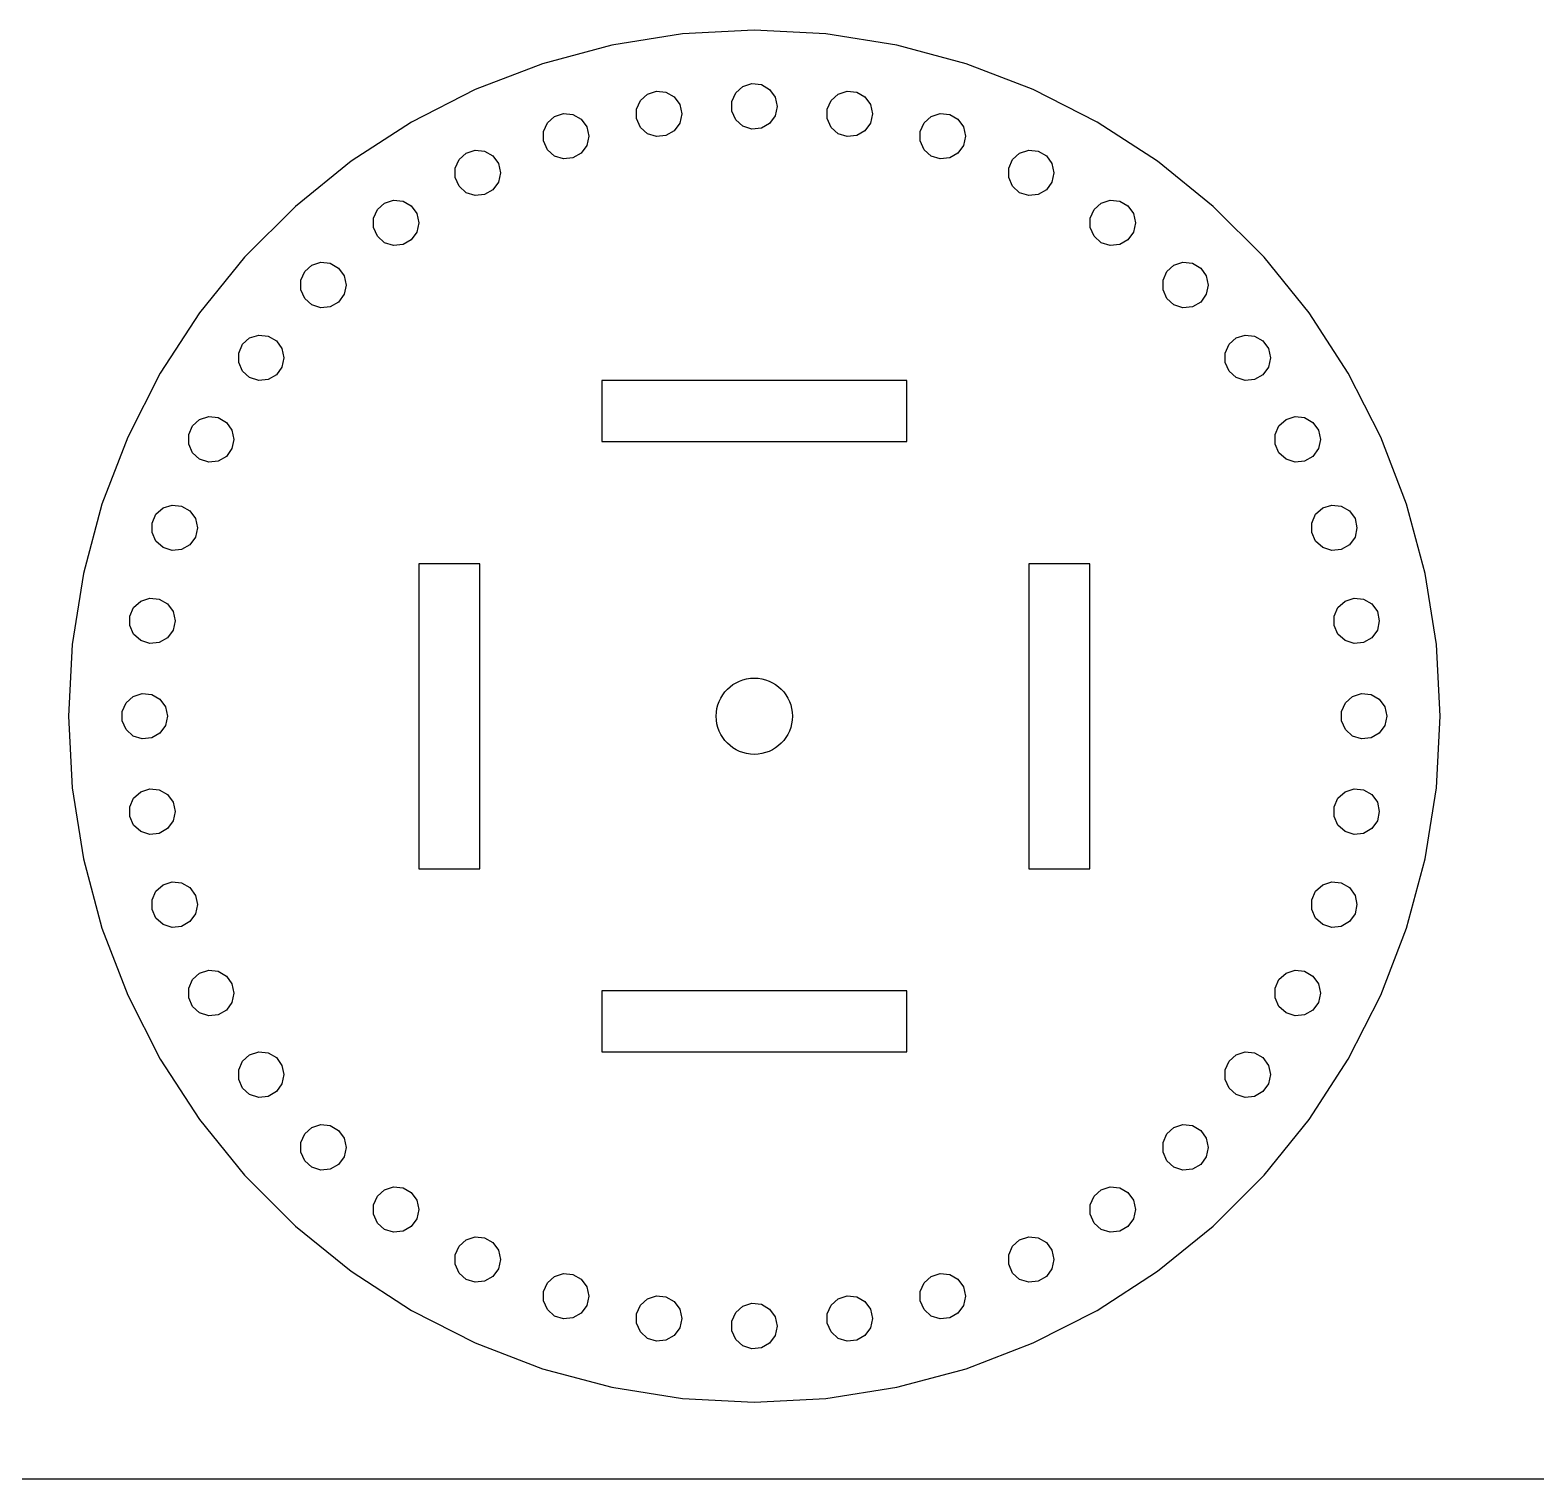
# Model space of a CAD drawing. Header units: millimetres. Extents: x 0 to 600, y 0 to 400.
# Drawn here: x 402.5 to 501.3, y 0 to 95 of the extents above; entities that cross this region are included whole.
import ezdxf

# ---------------------------------------------------------------- set-up
doc = ezdxf.new("R2010")
doc.units = ezdxf.units.MM
doc.layers.get('0').update_dxf_attribs({"lineweight": 25})

msp = doc.modelspace()

# ---------------------------------------------------------------- linework, layer by layer
at = {"color": 1, "true_color": 0xff0000}
for p, q in [((450, 94.9797), (445.29834, 94.7333)), ((454.70166, 94.7333), (450, 94.9797)), ((440.64819, 93.9968), (436.1005, 92.7782)), ((445.29834, 94.7333), (440.64819, 93.9968)), ((459.35181, 93.9968), (454.70166, 94.7333)), ((463.8995, 92.7782), (459.35181, 93.9968)), ((436.1005, 92.7782), (431.7051, 91.091)), ((468.2949, 91.091), (463.8995, 92.7782)), ((431.7051, 91.091), (427.5101, 88.9536)), ((442.9958, 90.7865), (443.589, 90.9793)), ((443.589, 90.9793), (444.20932, 90.9141)), ((444.20932, 90.9141), (444.7495, 90.6022)), ((448.53279, 90.2916), (448.78648, 90.8614)), ((448.78648, 90.8614), (449.25, 91.2787)), ((449.25, 91.2787), (449.84322, 91.4715)), ((449.84322, 91.4715), (450.46352, 91.4063)), ((450.46352, 91.4063), (451.00369, 91.0944)), ((451.00369, 91.0944), (451.37032, 90.5898)), ((455.5042, 90.7865), (456.09741, 90.9793)), ((456.09741, 90.9793), (456.71773, 90.9141)), ((456.71773, 90.9141), (457.25789, 90.6022)), ((472.4899, 88.9536), (468.2949, 91.091)), ((442.27858, 89.7994), (442.53227, 90.3692)), ((442.53227, 90.3692), (442.9958, 90.7865)), ((444.7495, 90.6022), (445.11612, 90.0976)), ((445.11612, 90.0976), (445.2458, 89.4875)), ((448.53279, 89.6678), (448.53279, 90.2916)), ((451.37032, 90.5898), (451.5, 89.9797)), ((451.5, 89.9797), (451.37032, 89.3696)), ((454.78697, 89.7994), (455.04068, 90.3692)), ((455.04068, 90.3692), (455.5042, 90.7865)), ((457.25789, 90.6022), (457.62451, 90.0976)), ((457.62451, 90.0976), (457.7542, 89.4875)), ((427.5101, 88.9536), (423.5616, 86.3894)), ((436.1784, 88.3348), (436.4321, 88.9046)), ((436.4321, 88.9046), (436.8956, 89.322)), ((436.8956, 89.322), (437.4888, 89.5148)), ((437.4888, 89.5148), (438.1091, 89.4496)), ((438.1091, 89.4496), (438.6493, 89.1377)), ((438.6493, 89.1377), (439.0159, 88.6331)), ((442.27858, 89.1756), (442.27858, 89.7994)), ((442.53227, 88.6058), (442.27858, 89.1756)), ((445.11612, 88.8774), (444.7495, 88.3728)), ((445.2458, 89.4875), (445.11612, 88.8774)), ((448.78648, 89.098), (448.53279, 89.6678)), ((449.25, 88.6807), (448.78648, 89.098)), ((451.37032, 89.3696), (451.00369, 88.865)), ((454.78697, 89.1756), (454.78697, 89.7994)), ((455.04068, 88.6058), (454.78697, 89.1756)), ((457.62451, 88.8774), (457.25789, 88.3728)), ((457.7542, 89.4875), (457.62451, 88.8774)), ((460.8872, 88.3348), (461.1409, 88.9046)), ((461.1409, 88.9046), (461.6044, 89.322)), ((461.6044, 89.322), (462.1976, 89.5148)), ((462.1976, 89.5148), (462.8179, 89.4496)), ((462.8179, 89.4496), (463.3581, 89.1377)), ((463.3581, 89.1377), (463.7247, 88.6331)), ((476.4384, 86.3894), (472.4899, 88.9536)), ((436.1784, 87.7111), (436.1784, 88.3348)), ((439.0159, 88.6331), (439.1456, 88.023)), ((439.1456, 88.023), (439.0159, 87.4129)), ((442.9958, 88.1885), (442.53227, 88.6058)), ((443.589, 87.9957), (442.9958, 88.1885)), ((444.20932, 88.0609), (443.589, 87.9957)), ((444.7495, 88.3728), (444.20932, 88.0609)), ((449.84322, 88.4879), (449.25, 88.6807)), ((450.46352, 88.5531), (449.84322, 88.4879)), ((451.00369, 88.865), (450.46352, 88.5531)), ((455.5042, 88.1885), (455.04068, 88.6058)), ((456.09741, 87.9957), (455.5042, 88.1885)), ((456.71773, 88.0609), (456.09741, 87.9957)), ((457.25789, 88.3728), (456.71773, 88.0609)), ((460.8872, 87.7111), (460.8872, 88.3348)), ((463.7247, 88.6331), (463.8544, 88.023)), ((463.8544, 88.023), (463.7247, 87.4129)), ((430.6361, 86.5039), (431.0996, 86.9212)), ((431.0996, 86.9212), (431.6928, 87.114)), ((431.6928, 87.114), (432.3131, 87.0488)), ((432.3131, 87.0488), (432.8533, 86.7369)), ((436.4321, 87.1413), (436.1784, 87.7111)), ((436.8956, 86.7239), (436.4321, 87.1413)), ((438.6493, 86.9082), (438.1091, 86.5964)), ((439.0159, 87.4129), (438.6493, 86.9082)), ((461.1409, 87.1413), (460.8872, 87.7111)), ((461.6044, 86.7239), (461.1409, 87.1413)), ((463.3581, 86.9082), (462.8179, 86.5964)), ((463.7247, 87.4129), (463.3581, 86.9082)), ((466.9369, 86.5039), (467.4004, 86.9212)), ((467.4004, 86.9212), (467.9936, 87.114)), ((467.9936, 87.114), (468.6139, 87.0488)), ((468.6139, 87.0488), (469.1541, 86.7369)), ((423.5616, 86.3894), (419.9027, 83.4264)), ((430.3824, 85.9341), (430.6361, 86.5039)), ((430.3824, 85.3103), (430.3824, 85.9341)), ((432.8533, 86.7369), (433.2199, 86.2323)), ((433.2199, 86.2323), (433.3496, 85.6222)), ((437.4888, 86.5312), (436.8956, 86.7239)), ((438.1091, 86.5964), (437.4888, 86.5312)), ((462.1976, 86.5312), (461.6044, 86.7239)), ((462.8179, 86.5964), (462.1976, 86.5312)), ((466.6832, 85.9341), (466.9369, 86.5039)), ((466.6832, 85.3103), (466.6832, 85.9341)), ((469.1541, 86.7369), (469.5207, 86.2323)), ((469.5207, 86.2323), (469.6504, 85.6222)), ((480.0973, 83.4264), (476.4384, 86.3894)), ((430.6361, 84.7405), (430.3824, 85.3103)), ((433.2199, 85.0121), (432.8533, 84.5075)), ((433.3496, 85.6222), (433.2199, 85.0121)), ((466.9369, 84.7405), (466.6832, 85.3103)), ((469.5207, 85.0121), (469.1541, 84.5075)), ((469.6504, 85.6222), (469.5207, 85.0121)), ((431.0996, 84.3232), (430.6361, 84.7405)), ((431.6928, 84.1304), (431.0996, 84.3232)), ((432.3131, 84.1956), (431.6928, 84.1304)), ((432.8533, 84.5075), (432.3131, 84.1956)), ((467.4004, 84.3232), (466.9369, 84.7405)), ((467.9936, 84.1304), (467.4004, 84.3232)), ((468.6139, 84.1956), (467.9936, 84.1304)), ((469.1541, 84.5075), (468.6139, 84.1956)), ((419.9027, 83.4264), (416.5736, 80.0973)), ((425.0333, 82.6561), (425.287, 83.226)), ((425.287, 83.226), (425.7505, 83.6433)), ((425.7505, 83.6433), (426.3437, 83.836)), ((426.3437, 83.836), (426.964, 83.7709)), ((426.964, 83.7709), (427.5042, 83.459)), ((427.5042, 83.459), (427.8708, 82.9544)), ((427.8708, 82.9544), (428.0005, 82.3443)), ((472.0323, 82.6561), (472.286, 83.226)), ((472.286, 83.226), (472.7495, 83.6433)), ((472.7495, 83.6433), (473.3427, 83.836)), ((473.3427, 83.836), (473.963, 83.7709)), ((473.963, 83.7709), (474.5032, 83.459)), ((474.5032, 83.459), (474.8698, 82.9544)), ((474.8698, 82.9544), (474.9995, 82.3443)), ((483.4264, 80.0973), (480.0973, 83.4264)), ((425.0333, 82.0324), (425.0333, 82.6561)), ((425.287, 81.4626), (425.0333, 82.0324)), ((428.0005, 82.3443), (427.8708, 81.7342)), ((472.0323, 82.0324), (472.0323, 82.6561)), ((472.286, 81.4626), (472.0323, 82.0324)), ((474.9995, 82.3443), (474.8698, 81.7342)), ((425.7505, 81.0452), (425.287, 81.4626)), ((426.3437, 80.8525), (425.7505, 81.0452)), ((427.5042, 81.2296), (426.964, 80.9177)), ((427.8708, 81.7342), (427.5042, 81.2296)), ((472.7495, 81.0452), (472.286, 81.4626)), ((473.3427, 80.8525), (472.7495, 81.0452)), ((474.5032, 81.2296), (473.963, 80.9177)), ((474.8698, 81.7342), (474.5032, 81.2296)), ((416.5736, 80.0973), (413.6106, 76.4384)), ((426.964, 80.9177), (426.3437, 80.8525)), ((473.963, 80.9177), (473.3427, 80.8525)), ((486.3894, 76.4384), (483.4264, 80.0973)), ((420.2628, 78.5818), (420.5166, 79.1516)), ((420.5166, 79.1516), (420.9801, 79.569)), ((420.9801, 79.569), (421.5733, 79.7617)), ((421.5733, 79.7617), (422.1936, 79.6965)), ((422.1936, 79.6965), (422.7338, 79.3846)), ((422.7338, 79.3846), (423.1004, 78.88)), ((476.8027, 78.5818), (477.0564, 79.1516)), ((477.0564, 79.1516), (477.5199, 79.569)), ((477.5199, 79.569), (478.1131, 79.7617)), ((478.1131, 79.7617), (478.7334, 79.6965)), ((478.7334, 79.6965), (479.2736, 79.3846)), ((479.2736, 79.3846), (479.6402, 78.88)), ((420.2628, 77.9581), (420.2628, 78.5818)), ((423.1004, 78.88), (423.2301, 78.2699)), ((423.2301, 78.2699), (423.1004, 77.6598)), ((476.8027, 77.9581), (476.8027, 78.5818)), ((479.6402, 78.88), (479.7699, 78.2699)), ((479.7699, 78.2699), (479.6402, 77.6598)), ((420.5166, 77.3882), (420.2628, 77.9581)), ((420.9801, 76.9709), (420.5166, 77.3882)), ((422.7338, 77.1552), (422.1936, 76.8433)), ((423.1004, 77.6598), (422.7338, 77.1552)), ((477.0564, 77.3882), (476.8027, 77.9581)), ((477.5199, 76.9709), (477.0564, 77.3882)), ((479.2736, 77.1552), (478.7334, 76.8433)), ((479.6402, 77.6598), (479.2736, 77.1552)), ((413.6106, 76.4384), (411.0464, 72.4899)), ((421.5733, 76.7781), (420.9801, 76.9709)), ((422.1936, 76.8433), (421.5733, 76.7781)), ((478.1131, 76.7781), (477.5199, 76.9709)), ((478.7334, 76.8433), (478.1131, 76.7781)), ((488.9536, 72.4899), (486.3894, 76.4384)), ((416.1885, 73.8114), (416.4422, 74.3812)), ((416.4422, 74.3812), (416.9057, 74.7985)), ((416.9057, 74.7985), (417.4989, 74.9913)), ((417.4989, 74.9913), (418.1193, 74.9261)), ((418.1193, 74.9261), (418.6594, 74.6142)), ((418.6594, 74.6142), (419.026, 74.1096)), ((419.026, 74.1096), (419.1557, 73.4995)), ((480.877, 73.8114), (481.1307, 74.3812)), ((481.1307, 74.3812), (481.5943, 74.7985)), ((481.5943, 74.7985), (482.1875, 74.9913)), ((482.1875, 74.9913), (482.8078, 74.9261)), ((482.8078, 74.9261), (483.348, 74.6142)), ((483.348, 74.6142), (483.7146, 74.1096)), ((483.7146, 74.1096), (483.8443, 73.4995)), ((416.1885, 73.1876), (416.1885, 73.8114)), ((416.4422, 72.6178), (416.1885, 73.1876)), ((419.1557, 73.4995), (419.026, 72.8894)), ((480.877, 73.1876), (480.877, 73.8114)), ((481.1307, 72.6178), (480.877, 73.1876)), ((483.8443, 73.4995), (483.7146, 72.8894)), ((411.0464, 72.4899), (408.909, 68.2949)), ((416.9057, 72.2004), (416.4422, 72.6178)), ((417.4989, 72.0077), (416.9057, 72.2004)), ((418.6594, 72.3848), (418.1193, 72.0729)), ((419.026, 72.8894), (418.6594, 72.3848)), ((481.5943, 72.2004), (481.1307, 72.6178)), ((482.1875, 72.0077), (481.5943, 72.2004)), ((483.348, 72.3848), (482.8078, 72.0729)), ((483.7146, 72.8894), (483.348, 72.3848)), ((491.091, 68.2949), (488.9536, 72.4899)), ((418.1193, 72.0729), (417.4989, 72.0077)), ((460, 72), (440, 72)), ((440, 72), (440, 68)), ((460, 68), (460, 72)), ((482.8078, 72.0729), (482.1875, 72.0077)), ((413.1643, 69.0321), (413.6278, 69.4494)), ((413.6278, 69.4494), (414.221, 69.6422)), ((414.221, 69.6422), (414.8413, 69.577)), ((414.8413, 69.577), (415.3815, 69.2651)), ((415.3815, 69.2651), (415.7481, 68.7605)), ((484.4087, 69.0321), (484.8722, 69.4494)), ((484.8722, 69.4494), (485.4654, 69.6422)), ((485.4654, 69.6422), (486.0857, 69.577)), ((486.0857, 69.577), (486.6259, 69.2651)), ((486.6259, 69.2651), (486.9925, 68.7605)), ((408.909, 68.2949), (407.2218, 63.8995)), ((412.9106, 68.4623), (413.1643, 69.0321)), ((412.9106, 67.8385), (412.9106, 68.4623)), ((415.7481, 68.7605), (415.8778, 68.1504)), ((415.8778, 68.1504), (415.7481, 67.5403)), ((484.155, 68.4623), (484.4087, 69.0321)), ((484.155, 67.8385), (484.155, 68.4623)), ((486.9925, 68.7605), (487.1222, 68.1504)), ((487.1222, 68.1504), (486.9925, 67.5403)), ((492.7782, 63.8995), (491.091, 68.2949)), ((413.1643, 67.2687), (412.9106, 67.8385)), ((413.6278, 66.8514), (413.1643, 67.2687)), ((415.7481, 67.5403), (415.3815, 67.0357)), ((440, 68), (460, 68)), ((484.4087, 67.2687), (484.155, 67.8385)), ((484.8722, 66.8514), (484.4087, 67.2687)), ((486.9925, 67.5403), (486.6259, 67.0357)), ((414.221, 66.6586), (413.6278, 66.8514)), ((414.8413, 66.7238), (414.221, 66.6586)), ((415.3815, 67.0357), (414.8413, 66.7238)), ((485.4654, 66.6586), (484.8722, 66.8514)), ((486.0857, 66.7238), (485.4654, 66.6586)), ((486.6259, 67.0357), (486.0857, 66.7238)), ((407.2218, 63.8995), (406.0032, 59.35181)), ((410.5098, 62.6663), (410.7635, 63.2361)), ((410.7635, 63.2361), (411.227, 63.6534)), ((411.227, 63.6534), (411.8202, 63.8462)), ((411.8202, 63.8462), (412.4406, 63.781)), ((412.4406, 63.781), (412.9807, 63.4691)), ((412.9807, 63.4691), (413.3474, 62.9645)), ((486.5557, 62.6663), (486.8094, 63.2361)), ((486.8094, 63.2361), (487.273, 63.6534)), ((487.273, 63.6534), (487.8662, 63.8462)), ((487.8662, 63.8462), (488.4865, 63.781)), ((488.4865, 63.781), (489.0267, 63.4691)), ((489.0267, 63.4691), (489.3933, 62.9645)), ((493.9968, 59.35181), (492.7782, 63.8995)), ((410.5098, 62.0425), (410.5098, 62.6663)), ((413.3474, 62.9645), (413.477, 62.3544)), ((413.477, 62.3544), (413.3474, 61.7443)), ((486.5557, 62.0425), (486.5557, 62.6663)), ((489.3933, 62.9645), (489.523, 62.3544)), ((489.523, 62.3544), (489.3933, 61.7443)), ((410.7635, 61.4727), (410.5098, 62.0425)), ((411.227, 61.0554), (410.7635, 61.4727)), ((412.9807, 61.2397), (412.4406, 60.9278)), ((413.3474, 61.7443), (412.9807, 61.2397)), ((486.8094, 61.4727), (486.5557, 62.0425)), ((487.273, 61.0554), (486.8094, 61.4727)), ((489.0267, 61.2397), (488.4865, 60.9278)), ((489.3933, 61.7443), (489.0267, 61.2397)), ((411.8202, 60.8626), (411.227, 61.0554)), ((412.4406, 60.9278), (411.8202, 60.8626)), ((487.8662, 60.8626), (487.273, 61.0554)), ((488.4865, 60.9278), (487.8662, 60.8626)), ((406.0032, 59.35181), (405.2667, 54.70166)), ((432, 60), (428, 60)), ((428, 60), (428, 40)), ((432, 40), (432, 60)), ((472, 60), (468, 60)), ((468, 60), (468, 40)), ((472, 40), (472, 60)), ((494.7333, 54.70166), (493.9968, 59.35181)), ((409.299, 57.13588), (409.7625, 57.55324)), ((409.7625, 57.55324), (410.3557, 57.74599)), ((410.3557, 57.74599), (410.976, 57.68079)), ((410.976, 57.68079), (411.5162, 57.36891)), ((411.5162, 57.36891), (411.8828, 56.8643)), ((488.274, 57.13588), (488.7375, 57.55324)), ((488.7375, 57.55324), (489.3307, 57.74599)), ((489.3307, 57.74599), (489.951, 57.68079)), ((489.951, 57.68079), (490.4912, 57.36891)), ((490.4912, 57.36891), (490.8578, 56.8643)), ((409.0453, 56.56607), (409.299, 57.13588)), ((409.0453, 55.94234), (409.0453, 56.56607)), ((411.8828, 56.8643), (412.0125, 56.2542)), ((488.0203, 56.56607), (488.274, 57.13588)), ((488.0203, 55.94234), (488.0203, 56.56607)), ((490.8578, 56.8643), (490.9875, 56.2542)), ((409.299, 55.37253), (409.0453, 55.94234)), ((409.7625, 54.95515), (409.299, 55.37253)), ((411.8828, 55.64409), (411.5162, 55.13948)), ((412.0125, 56.2542), (411.8828, 55.64409)), ((488.274, 55.37253), (488.0203, 55.94234)), ((488.7375, 54.95515), (488.274, 55.37253)), ((490.8578, 55.64409), (490.4912, 55.13948)), ((490.9875, 56.2542), (490.8578, 55.64409)), ((405.2667, 54.70166), (405.0203, 50)), ((410.3557, 54.76242), (409.7625, 54.95515)), ((410.976, 54.82762), (410.3557, 54.76242)), ((411.5162, 55.13948), (410.976, 54.82762)), ((489.3307, 54.76242), (488.7375, 54.95515)), ((489.951, 54.82762), (489.3307, 54.76242)), ((490.4912, 55.13948), (489.951, 54.82762)), ((494.9797, 50), (494.7333, 54.70166)), ((409.2703, 51.29903), (409.8635, 51.49178)), ((409.8635, 51.49178), (410.4838, 51.42657)), ((410.4838, 51.42657), (411.024, 51.11472)), ((489.2297, 51.29903), (489.8229, 51.49178)), ((489.8229, 51.49178), (490.4432, 51.42657)), ((490.4432, 51.42657), (490.9834, 51.11472)), ((408.5531, 50.31186), (408.8068, 50.88167)), ((408.8068, 50.88167), (409.2703, 51.29903)), ((411.024, 51.11472), (411.3906, 50.61009)), ((411.3906, 50.61009), (411.5203, 50)), ((488.5125, 50.31186), (488.7662, 50.88167)), ((488.7662, 50.88167), (489.2297, 51.29903)), ((490.9834, 51.11472), (491.35, 50.61009)), ((491.35, 50.61009), (491.4797, 50)), ((405.0203, 50), (405.2667, 45.29834)), ((408.5531, 49.68814), (408.5531, 50.31186)), ((408.8068, 49.11833), (408.5531, 49.68814)), ((411.3906, 49.38991), (411.024, 48.88528)), ((411.5203, 50), (411.3906, 49.38991)), ((488.5125, 49.68814), (488.5125, 50.31186)), ((488.7662, 49.11833), (488.5125, 49.68814)), ((491.35, 49.38991), (490.9834, 48.88528)), ((491.4797, 50), (491.35, 49.38991)), ((494.7333, 45.29834), (494.9797, 50)), ((409.2703, 48.70097), (408.8068, 49.11833)), ((409.8635, 48.50822), (409.2703, 48.70097)), ((410.4838, 48.57343), (409.8635, 48.50822)), ((411.024, 48.88528), (410.4838, 48.57343)), ((489.2297, 48.70097), (488.7662, 49.11833)), ((489.8229, 48.50822), (489.2297, 48.70097)), ((490.4432, 48.57343), (489.8229, 48.50822)), ((490.9834, 48.88528), (490.4432, 48.57343)), ((405.2667, 45.29834), (406.0032, 40.64819)), ((409.0453, 44.05766), (409.299, 44.62747)), ((409.299, 44.62747), (409.7625, 45.04485)), ((409.7625, 45.04485), (410.3557, 45.23758)), ((410.3557, 45.23758), (410.976, 45.17238)), ((410.976, 45.17238), (411.5162, 44.86052)), ((411.5162, 44.86052), (411.8828, 44.35591)), ((488.0203, 44.05766), (488.274, 44.62747)), ((488.274, 44.62747), (488.7375, 45.04485)), ((488.7375, 45.04485), (489.3307, 45.23758)), ((489.3307, 45.23758), (489.951, 45.17238)), ((489.951, 45.17238), (490.4912, 44.86052)), ((490.4912, 44.86052), (490.8578, 44.35591)), ((493.9968, 40.64819), (494.7333, 45.29834)), ((409.0453, 43.43393), (409.0453, 44.05766)), ((411.8828, 44.35591), (412.0125, 43.7458)), ((412.0125, 43.7458), (411.8828, 43.1357)), ((488.0203, 43.43393), (488.0203, 44.05766)), ((490.8578, 44.35591), (490.9875, 43.7458)), ((490.9875, 43.7458), (490.8578, 43.1357)), ((409.299, 42.86412), (409.0453, 43.43393)), ((409.7625, 42.44676), (409.299, 42.86412)), ((411.5162, 42.63109), (410.976, 42.31921)), ((411.8828, 43.1357), (411.5162, 42.63109)), ((488.274, 42.86412), (488.0203, 43.43393)), ((488.7375, 42.44676), (488.274, 42.86412)), ((490.4912, 42.63109), (489.951, 42.31921)), ((490.8578, 43.1357), (490.4912, 42.63109)), ((410.3557, 42.25401), (409.7625, 42.44676)), ((410.976, 42.31921), (410.3557, 42.25401)), ((489.3307, 42.25401), (488.7375, 42.44676)), ((489.951, 42.31921), (489.3307, 42.25401)), ((406.0032, 40.64819), (407.2218, 36.1005)), ((492.7782, 36.1005), (493.9968, 40.64819)), ((428, 40), (432, 40)), ((468, 40), (472, 40)), ((410.5098, 37.9575), (410.7635, 38.5273)), ((410.7635, 38.5273), (411.227, 38.9446)), ((411.227, 38.9446), (411.8202, 39.1374)), ((411.8202, 39.1374), (412.4406, 39.0722)), ((412.4406, 39.0722), (412.9807, 38.7603)), ((412.9807, 38.7603), (413.3474, 38.2557)), ((486.5557, 37.9575), (486.8094, 38.5273)), ((486.8094, 38.5273), (487.273, 38.9446)), ((487.273, 38.9446), (487.8662, 39.1374)), ((487.8662, 39.1374), (488.4865, 39.0722)), ((488.4865, 39.0722), (489.0267, 38.7603)), ((489.0267, 38.7603), (489.3933, 38.2557)), ((410.5098, 37.3337), (410.5098, 37.9575)), ((413.3474, 38.2557), (413.477, 37.6456)), ((413.477, 37.6456), (413.3474, 37.0355)), ((486.5557, 37.3337), (486.5557, 37.9575)), ((489.3933, 38.2557), (489.523, 37.6456)), ((489.523, 37.6456), (489.3933, 37.0355)), ((410.7635, 36.7639), (410.5098, 37.3337)), ((411.227, 36.3466), (410.7635, 36.7639)), ((413.3474, 37.0355), (412.9807, 36.5309)), ((486.8094, 36.7639), (486.5557, 37.3337)), ((487.273, 36.3466), (486.8094, 36.7639)), ((489.3933, 37.0355), (489.0267, 36.5309)), ((407.2218, 36.1005), (408.909, 31.7051)), ((411.8202, 36.1538), (411.227, 36.3466)), ((412.4406, 36.219), (411.8202, 36.1538)), ((412.9807, 36.5309), (412.4406, 36.219)), ((487.8662, 36.1538), (487.273, 36.3466)), ((488.4865, 36.219), (487.8662, 36.1538)), ((489.0267, 36.5309), (488.4865, 36.219)), ((491.091, 31.7051), (492.7782, 36.1005)), ((412.9106, 32.1615), (413.1643, 32.7313)), ((413.1643, 32.7313), (413.6278, 33.1486)), ((413.6278, 33.1486), (414.221, 33.3414)), ((414.221, 33.3414), (414.8413, 33.2762)), ((414.8413, 33.2762), (415.3815, 32.9643)), ((415.3815, 32.9643), (415.7481, 32.4597)), ((484.155, 32.1615), (484.4087, 32.7313)), ((484.4087, 32.7313), (484.8722, 33.1486)), ((484.8722, 33.1486), (485.4654, 33.3414)), ((485.4654, 33.3414), (486.0857, 33.2762)), ((486.0857, 33.2762), (486.6259, 32.9643)), ((486.6259, 32.9643), (486.9925, 32.4597)), ((408.909, 31.7051), (411.0464, 27.5101)), ((412.9106, 31.5377), (412.9106, 32.1615)), ((415.7481, 32.4597), (415.8778, 31.8496)), ((415.8778, 31.8496), (415.7481, 31.2395)), ((460, 32), (440, 32)), ((440, 32), (440, 28)), ((460, 28), (460, 32)), ((484.155, 31.5377), (484.155, 32.1615)), ((486.9925, 32.4597), (487.1222, 31.8496)), ((487.1222, 31.8496), (486.9925, 31.2395)), ((488.9536, 27.5101), (491.091, 31.7051)), ((413.1643, 30.9679), (412.9106, 31.5377)), ((413.6278, 30.5506), (413.1643, 30.9679)), ((415.3815, 30.7349), (414.8413, 30.423)), ((415.7481, 31.2395), (415.3815, 30.7349)), ((484.4087, 30.9679), (484.155, 31.5377)), ((484.8722, 30.5506), (484.4087, 30.9679)), ((486.6259, 30.7349), (486.0857, 30.423)), ((486.9925, 31.2395), (486.6259, 30.7349)), ((414.221, 30.3578), (413.6278, 30.5506)), ((414.8413, 30.423), (414.221, 30.3578)), ((485.4654, 30.3578), (484.8722, 30.5506)), ((486.0857, 30.423), (485.4654, 30.3578)), ((416.4422, 27.3822), (416.9057, 27.7996)), ((416.9057, 27.7996), (417.4989, 27.9923)), ((417.4989, 27.9923), (418.1193, 27.9271)), ((418.1193, 27.9271), (418.6594, 27.6152)), ((440, 28), (460, 28)), ((481.1307, 27.3822), (481.5943, 27.7996)), ((481.5943, 27.7996), (482.1875, 27.9923)), ((482.1875, 27.9923), (482.8078, 27.9271)), ((482.8078, 27.9271), (483.348, 27.6152)), ((411.0464, 27.5101), (413.6106, 23.5616)), ((416.1885, 26.8124), (416.4422, 27.3822)), ((416.1885, 26.1886), (416.1885, 26.8124)), ((418.6594, 27.6152), (419.026, 27.1106)), ((419.026, 27.1106), (419.1557, 26.5005)), ((480.877, 26.8124), (481.1307, 27.3822)), ((480.877, 26.1886), (480.877, 26.8124)), ((483.348, 27.6152), (483.7146, 27.1106)), ((483.7146, 27.1106), (483.8443, 26.5005)), ((486.3894, 23.5616), (488.9536, 27.5101)), ((416.4422, 25.6188), (416.1885, 26.1886)), ((419.026, 25.8904), (418.6594, 25.3858)), ((419.1557, 26.5005), (419.026, 25.8904)), ((481.1307, 25.6188), (480.877, 26.1886)), ((483.7146, 25.8904), (483.348, 25.3858)), ((483.8443, 26.5005), (483.7146, 25.8904)), ((416.9057, 25.2015), (416.4422, 25.6188)), ((417.4989, 25.0087), (416.9057, 25.2015)), ((418.1193, 25.0739), (417.4989, 25.0087)), ((418.6594, 25.3858), (418.1193, 25.0739)), ((481.5943, 25.2015), (481.1307, 25.6188)), ((482.1875, 25.0087), (481.5943, 25.2015)), ((482.8078, 25.0739), (482.1875, 25.0087)), ((483.348, 25.3858), (482.8078, 25.0739)), ((413.6106, 23.5616), (416.5736, 19.9027)), ((420.5166, 22.6118), (420.9801, 23.0291)), ((420.9801, 23.0291), (421.5733, 23.2219)), ((421.5733, 23.2219), (422.1936, 23.1567)), ((422.1936, 23.1567), (422.7338, 22.8448)), ((422.7338, 22.8448), (423.1004, 22.3402)), ((477.0564, 22.6118), (477.5199, 23.0291)), ((477.5199, 23.0291), (478.1131, 23.2219)), ((478.1131, 23.2219), (478.7334, 23.1567)), ((478.7334, 23.1567), (479.2736, 22.8448)), ((479.2736, 22.8448), (479.6402, 22.3402)), ((483.4264, 19.9027), (486.3894, 23.5616)), ((420.2628, 22.0419), (420.5166, 22.6118)), ((420.2628, 21.4182), (420.2628, 22.0419)), ((423.1004, 22.3402), (423.2301, 21.7301)), ((423.2301, 21.7301), (423.1004, 21.12)), ((476.8027, 22.0419), (477.0564, 22.6118)), ((476.8027, 21.4182), (476.8027, 22.0419)), ((479.6402, 22.3402), (479.7699, 21.7301)), ((479.7699, 21.7301), (479.6402, 21.12)), ((420.5166, 20.8484), (420.2628, 21.4182)), ((420.9801, 20.431), (420.5166, 20.8484)), ((423.1004, 21.12), (422.7338, 20.6154)), ((477.0564, 20.8484), (476.8027, 21.4182)), ((477.5199, 20.431), (477.0564, 20.8484)), ((479.6402, 21.12), (479.2736, 20.6154)), ((416.5736, 19.9027), (419.9027, 16.5736)), ((421.5733, 20.2383), (420.9801, 20.431)), ((422.1936, 20.3035), (421.5733, 20.2383)), ((422.7338, 20.6154), (422.1936, 20.3035)), ((478.1131, 20.2383), (477.5199, 20.431)), ((478.7334, 20.3035), (478.1131, 20.2383)), ((479.2736, 20.6154), (478.7334, 20.3035)), ((480.0973, 16.5736), (483.4264, 19.9027)), ((425.287, 18.5374), (425.7505, 18.9548)), ((425.7505, 18.9548), (426.3437, 19.1475)), ((426.3437, 19.1475), (426.964, 19.0823)), ((426.964, 19.0823), (427.5042, 18.7704)), ((427.5042, 18.7704), (427.8708, 18.2658)), ((472.286, 18.5374), (472.7495, 18.9548)), ((472.7495, 18.9548), (473.3427, 19.1475)), ((473.3427, 19.1475), (473.963, 19.0823)), ((473.963, 19.0823), (474.5032, 18.7704)), ((474.5032, 18.7704), (474.8698, 18.2658)), ((425.0333, 17.9676), (425.287, 18.5374)), ((425.0333, 17.3439), (425.0333, 17.9676)), ((427.8708, 18.2658), (428.0005, 17.6557)), ((472.0323, 17.9676), (472.286, 18.5374)), ((472.0323, 17.3439), (472.0323, 17.9676)), ((474.8698, 18.2658), (474.9995, 17.6557)), ((425.287, 16.774), (425.0333, 17.3439)), ((427.8708, 17.0456), (427.5042, 16.541)), ((428.0005, 17.6557), (427.8708, 17.0456)), ((472.286, 16.774), (472.0323, 17.3439)), ((474.8698, 17.0456), (474.5032, 16.541)), ((474.9995, 17.6557), (474.8698, 17.0456)), ((419.9027, 16.5736), (423.5616, 13.6106)), ((425.7505, 16.3567), (425.287, 16.774)), ((426.3437, 16.164), (425.7505, 16.3567)), ((426.964, 16.2291), (426.3437, 16.164)), ((427.5042, 16.541), (426.964, 16.2291)), ((431.0996, 15.6768), (431.6928, 15.8696)), ((431.6928, 15.8696), (432.3131, 15.8044)), ((432.3131, 15.8044), (432.8533, 15.4925)), ((467.4004, 15.6768), (467.9936, 15.8696)), ((467.9936, 15.8696), (468.6139, 15.8044)), ((468.6139, 15.8044), (469.1541, 15.4925)), ((472.7495, 16.3567), (472.286, 16.774)), ((473.3427, 16.164), (472.7495, 16.3567)), ((473.963, 16.2291), (473.3427, 16.164)), ((474.5032, 16.541), (473.963, 16.2291)), ((476.4384, 13.6106), (480.0973, 16.5736)), ((430.3824, 14.6897), (430.6361, 15.2595)), ((430.6361, 15.2595), (431.0996, 15.6768)), ((432.8533, 15.4925), (433.2199, 14.9879)), ((433.2199, 14.9879), (433.3496, 14.3778)), ((466.6832, 14.6897), (466.9369, 15.2595)), ((466.9369, 15.2595), (467.4004, 15.6768)), ((469.1541, 15.4925), (469.5207, 14.9879)), ((469.5207, 14.9879), (469.6504, 14.3778)), ((430.3824, 14.0659), (430.3824, 14.6897)), ((430.6361, 13.4961), (430.3824, 14.0659)), ((433.3496, 14.3778), (433.2199, 13.7677)), ((466.6832, 14.0659), (466.6832, 14.6897)), ((466.9369, 13.4961), (466.6832, 14.0659)), ((469.6504, 14.3778), (469.5207, 13.7677)), ((423.5616, 13.6106), (427.5101, 11.0464)), ((431.0996, 13.0788), (430.6361, 13.4961)), ((431.6928, 12.886), (431.0996, 13.0788)), ((432.3131, 12.9512), (431.6928, 12.886)), ((432.8533, 13.2631), (432.3131, 12.9512)), ((433.2199, 13.7677), (432.8533, 13.2631)), ((436.1784, 12.2889), (436.4321, 12.8587)), ((436.4321, 12.8587), (436.8956, 13.2761)), ((436.8956, 13.2761), (437.4888, 13.4688)), ((437.4888, 13.4688), (438.1091, 13.4036)), ((438.1091, 13.4036), (438.6493, 13.0918)), ((438.6493, 13.0918), (439.0159, 12.5871)), ((460.8872, 12.2889), (461.1409, 12.8587)), ((461.1409, 12.8587), (461.6044, 13.2761)), ((461.6044, 13.2761), (462.1976, 13.4688)), ((462.1976, 13.4688), (462.8179, 13.4036)), ((462.8179, 13.4036), (463.3581, 13.0918)), ((463.3581, 13.0918), (463.7247, 12.5871)), ((467.4004, 13.0788), (466.9369, 13.4961)), ((467.9936, 12.886), (467.4004, 13.0788)), ((468.6139, 12.9512), (467.9936, 12.886)), ((469.1541, 13.2631), (468.6139, 12.9512)), ((469.5207, 13.7677), (469.1541, 13.2631)), ((472.4899, 11.0464), (476.4384, 13.6106)), ((436.1784, 11.6652), (436.1784, 12.2889)), ((439.0159, 12.5871), (439.1456, 11.977)), ((439.1456, 11.977), (439.0159, 11.3669)), ((442.9958, 11.8115), (443.589, 12.0043)), ((443.589, 12.0043), (444.20932, 11.9391)), ((444.20932, 11.9391), (444.7495, 11.6272)), ((455.5042, 11.8115), (456.09741, 12.0043)), ((456.09741, 12.0043), (456.71773, 11.9391)), ((456.71773, 11.9391), (457.25789, 11.6272)), ((460.8872, 11.6652), (460.8872, 12.2889)), ((463.7247, 12.5871), (463.8544, 11.977)), ((463.8544, 11.977), (463.7247, 11.3669)), ((427.5101, 11.0464), (431.7051, 8.909)), ((436.4321, 11.0954), (436.1784, 11.6652)), ((436.8956, 10.678), (436.4321, 11.0954)), ((438.6493, 10.8623), (438.1091, 10.5504)), ((439.0159, 11.3669), (438.6493, 10.8623)), ((442.27858, 10.8244), (442.53227, 11.3942)), ((442.53227, 11.3942), (442.9958, 11.8115)), ((444.7495, 11.6272), (445.11612, 11.1226)), ((445.11612, 11.1226), (445.2458, 10.5125)), ((448.53279, 10.3322), (448.78648, 10.902)), ((448.78648, 10.902), (449.25, 11.3193)), ((449.25, 11.3193), (449.84322, 11.5121)), ((449.84322, 11.5121), (450.46352, 11.4469)), ((450.46352, 11.4469), (451.00369, 11.135)), ((451.00369, 11.135), (451.37032, 10.6304)), ((454.78697, 10.8244), (455.04068, 11.3942)), ((455.04068, 11.3942), (455.5042, 11.8115)), ((457.25789, 11.6272), (457.62451, 11.1226)), ((457.62451, 11.1226), (457.7542, 10.5125)), ((461.1409, 11.0954), (460.8872, 11.6652)), ((461.6044, 10.678), (461.1409, 11.0954)), ((463.3581, 10.8623), (462.8179, 10.5504)), ((463.7247, 11.3669), (463.3581, 10.8623)), ((468.2949, 8.909), (472.4899, 11.0464)), ((437.4888, 10.4852), (436.8956, 10.678)), ((438.1091, 10.5504), (437.4888, 10.4852)), ((442.27858, 10.2006), (442.27858, 10.8244)), ((442.53227, 9.6308), (442.27858, 10.2006)), ((445.11612, 9.9024), (444.7495, 9.3978)), ((445.2458, 10.5125), (445.11612, 9.9024)), ((448.53279, 9.7084), (448.53279, 10.3322)), ((451.37032, 10.6304), (451.5, 10.0203)), ((451.5, 10.0203), (451.37032, 9.4102)), ((454.78697, 10.2006), (454.78697, 10.8244)), ((455.04068, 9.6308), (454.78697, 10.2006)), ((457.62451, 9.9024), (457.25789, 9.3978)), ((457.7542, 10.5125), (457.62451, 9.9024)), ((462.1976, 10.4852), (461.6044, 10.678)), ((462.8179, 10.5504), (462.1976, 10.4852)), ((431.7051, 8.909), (436.1005, 7.2218)), ((442.9958, 9.2135), (442.53227, 9.6308)), ((443.589, 9.0207), (442.9958, 9.2135)), ((444.20932, 9.0859), (443.589, 9.0207)), ((444.7495, 9.3978), (444.20932, 9.0859)), ((448.78648, 9.1386), (448.53279, 9.7084)), ((449.25, 8.7213), (448.78648, 9.1386)), ((451.00369, 8.9056), (450.46352, 8.5937)), ((451.37032, 9.4102), (451.00369, 8.9056)), ((455.5042, 9.2135), (455.04068, 9.6308)), ((456.09741, 9.0207), (455.5042, 9.2135)), ((456.71773, 9.0859), (456.09741, 9.0207)), ((457.25789, 9.3978), (456.71773, 9.0859)), ((463.8995, 7.2218), (468.2949, 8.909)), ((449.84322, 8.5285), (449.25, 8.7213)), ((450.46352, 8.5937), (449.84322, 8.5285)), ((436.1005, 7.2218), (440.64819, 6.0032)), ((459.35181, 6.0032), (463.8995, 7.2218)), ((440.64819, 6.0032), (445.29834, 5.2667)), ((454.70166, 5.2667), (459.35181, 6.0032)), ((445.29834, 5.2667), (450, 5.0203)), ((450, 5.0203), (454.70166, 5.2667))]:
    msp.add_line(p, q, dxfattribs=at)
msp.add_line((0, 0), (600, 0))
msp.add_circle((450, 50), 2.5, dxfattribs=at)

doc.saveas('drawing.dxf')
